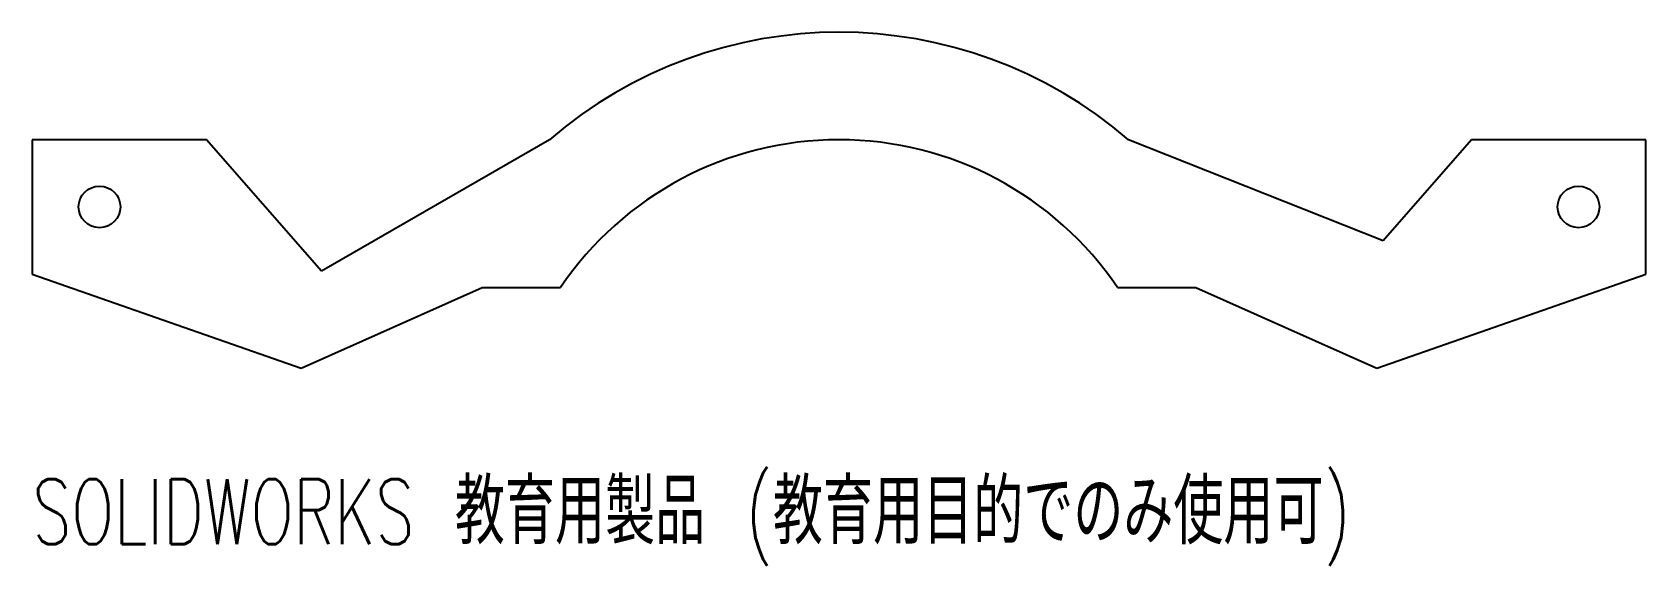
# Model space of a CAD drawing. Header units: millimetres. Extents: x -60 to 60, y -27 to 13.
import ezdxf

# ---------------------------------------------------------------- set-up
doc = ezdxf.new("R2010")
doc.units = ezdxf.units.MM
doc.styles.add('SLDTEXTSTYLE0', font='TXT', dxfattribs={"width": 0.7, "bigfont": 'bigfont'})

msp = doc.modelspace()

# ---------------------------------------------------------------- linework, layer by layer
at = {"color": 7, "linetype": 'Continuous', "lineweight": 25}
for p, q in [((-47.03, 5), (-60, 5)), ((-60, 5), (-60, -5)), ((-38.49, -4.79), (-47.03, 5)), ((-21.54, 5), (-38.49, -4.79)), ((40.46, -2.53), (21.54, 5)), ((47.03, 5), (40.46, -2.53)), ((60, 5), (47.03, 5)), ((60, -5), (60, 5)), ((-60, -5), (-40, -12)), ((-40, -12), (-26.53, -6)), ((-26.53, -6), (-20.71, -6)), ((20.71, -6), (26.53, -6)), ((26.53, -6), (40, -12)), ((40, -12), (60, -5))]:
    msp.add_line(p, q, dxfattribs=at)
for centre in [(-55, 0), (55, 0)]:
    msp.add_circle(centre, 1.55, dxfattribs=at)
for radius, start, end in [(33, 49.2509, 130.7491), (25, 34.0558, 145.9442)]:
    msp.add_arc((0, -20), radius, start, end, dxfattribs=at)

# ---------------------------------------------------------------- texts
at = {"color": 7, "linetype": 'Continuous', "insert": (-60, -20.27), "char_height": 4.8336, "attachment_point": 1, "style": 'SLDTEXTSTYLE0'}
msp.add_mtext('SOLIDWORKS 教育用製品 (教育用目的でのみ使用可)', dxfattribs=at)

doc.saveas('drawing.dxf')
